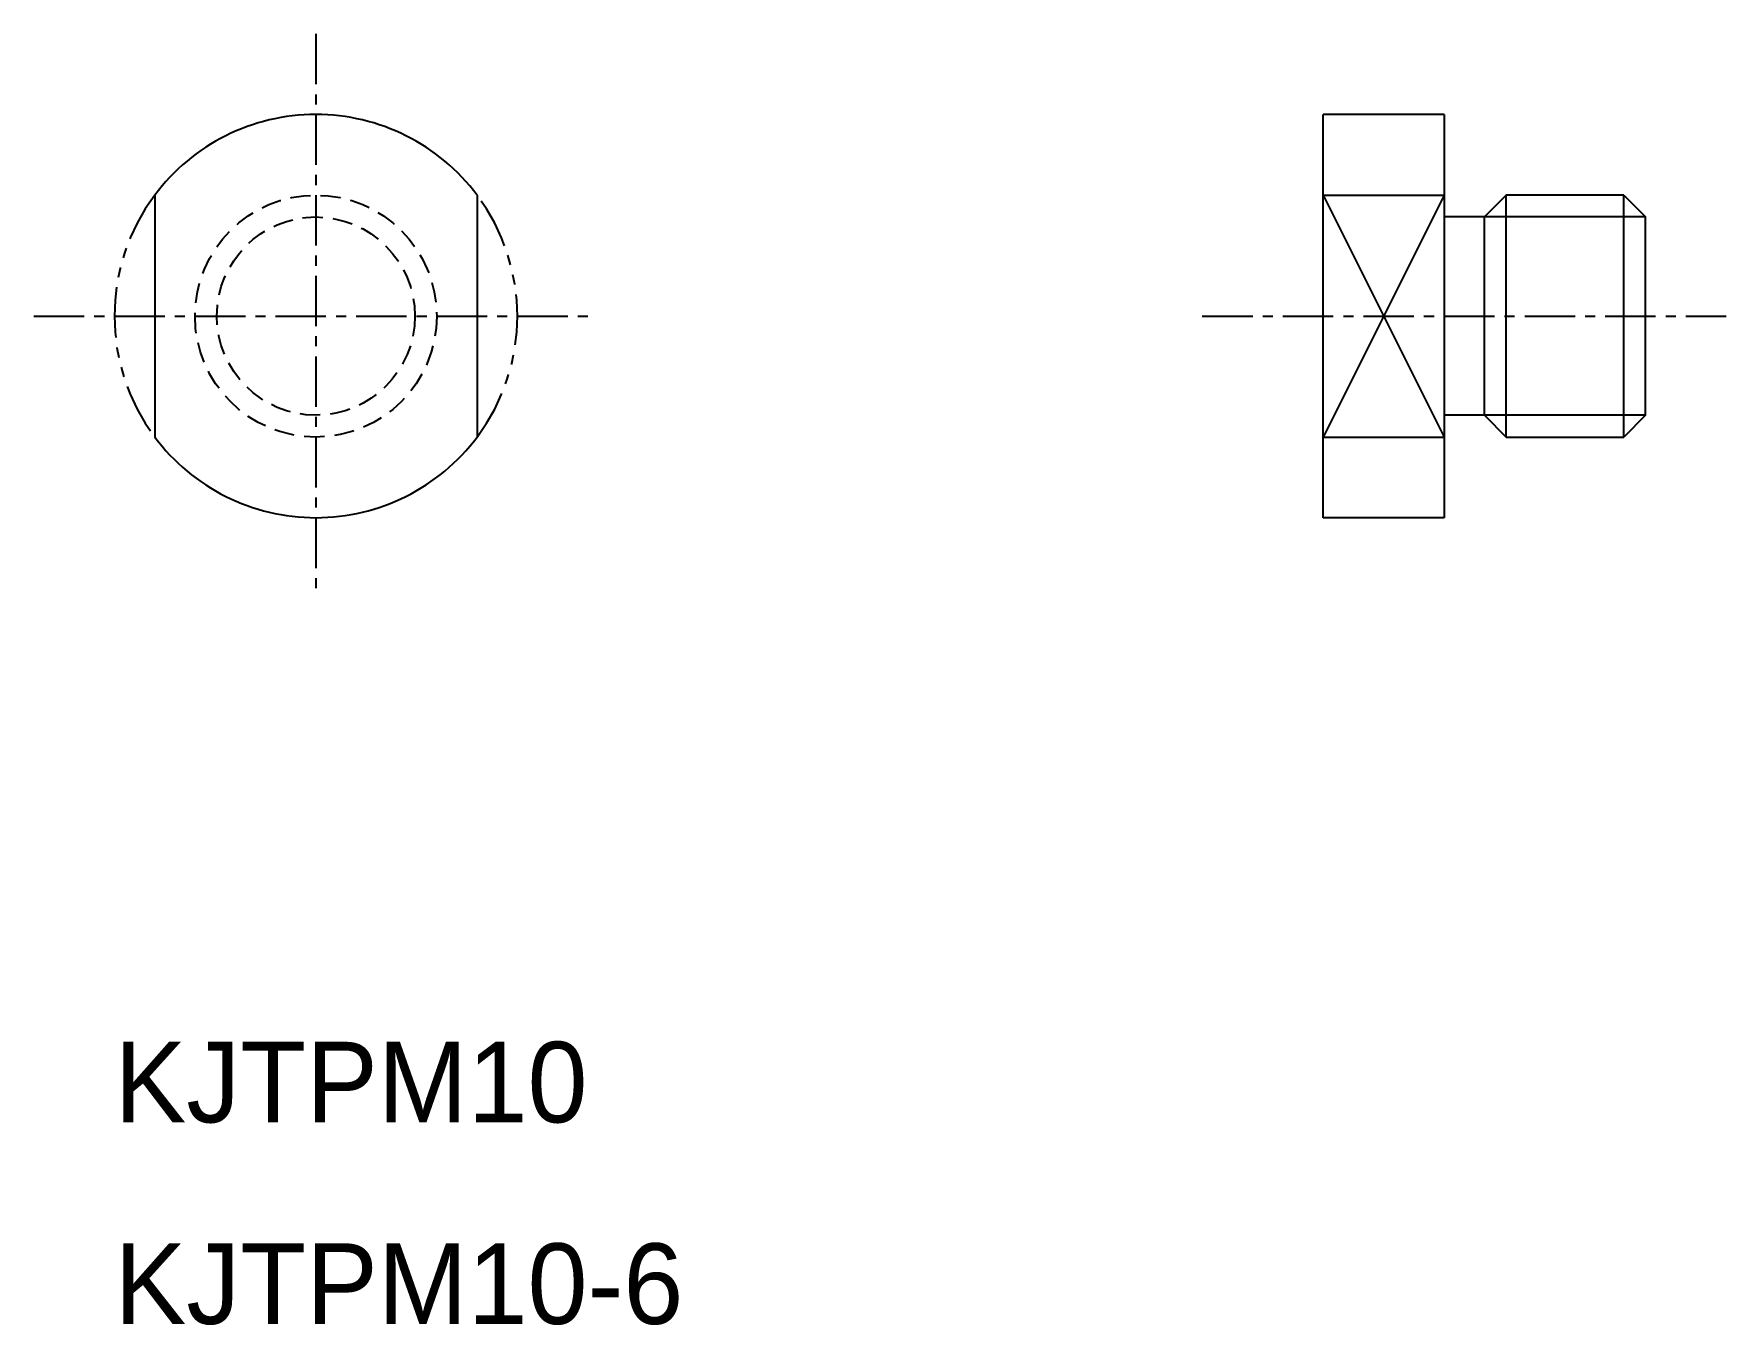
# Model space of a CAD drawing. Extents: x -863.7 to -821.7, y -1070.3 to -1038.2.
import ezdxf

# ---------------------------------------------------------------- set-up
doc = ezdxf.new("R2010")
doc.units = 0
for name, pattern in [('CENTER', [2, 1.25, -0.25, 0.25, -0.25]), ('DASHED', [0.75, 0.5, -0.25]), ('PHANTOM', [2.5, 1.25, -0.25, 0.25, -0.25, 0.25, -0.25])]:
    doc.linetypes.add(name, pattern=pattern)
doc.layers.get('0').update_dxf_attribs({"linetype": 'CONTINUOUS'})
doc.layers.add('CENTER', color=1, linetype='CENTER')

msp = doc.modelspace()

# ---------------------------------------------------------------- linework, layer by layer
at = {"color": 7, "linetype": 'CONTINUOUS'}
for p, q in [((-828.722, -1040.242), (-831.722, -1040.242)), ((-831.722, -1050.242), (-831.722, -1040.242)), ((-828.722, -1040.242), (-828.722, -1050.242)), ((-860.722, -1042.242), (-860.722, -1048.242)), ((-852.722, -1042.242), (-852.722, -1048.242)), ((-831.722, -1042.242), (-828.722, -1042.242)), ((-827.18, -1042.242), (-827.722, -1042.783)), ((-827.18, -1048.242), (-827.18, -1042.242)), ((-824.263, -1042.242), (-827.18, -1042.242)), ((-824.263, -1042.242), (-823.722, -1042.783)), ((-824.263, -1048.242), (-824.263, -1042.242)), ((-827.722, -1042.783), (-828.722, -1042.783)), ((-827.722, -1047.7), (-827.722, -1042.783)), ((-823.722, -1047.7), (-823.722, -1042.783)), ((-827.722, -1047.7), (-828.722, -1047.7)), ((-827.722, -1047.7), (-827.18, -1048.242)), ((-823.722, -1047.7), (-824.263, -1048.242)), ((-831.722, -1048.242), (-828.722, -1048.242)), ((-827.18, -1048.242), (-824.263, -1048.242)), ((-828.722, -1050.242), (-831.722, -1050.242))]:
    msp.add_line(p, q, dxfattribs=at)
at = {"color": 3, "linetype": 'CONTINUOUS'}
for p, q in [((-828.722, -1042.242), (-831.722, -1048.242)), ((-831.722, -1042.242), (-828.722, -1048.242)), ((-823.722, -1042.783), (-827.722, -1042.783)), ((-823.722, -1047.7), (-827.722, -1047.7))]:
    msp.add_line(p, q, dxfattribs=at)
at = {"color": 3, "linetype": 'DASHED'}
for radius in [3, 2.458]:
    msp.add_circle((-856.722, -1045.242), radius, dxfattribs=at)
at = {"color": 7, "linetype": 'CONTINUOUS'}
for start, end in [(36.8699, 143.1301), (216.8699, 323.1301)]:
    msp.add_arc((-856.722, -1045.242), 5, start, end, dxfattribs=at)
at = {"color": 3, "linetype": 'PHANTOM'}
for start, end in [(143.1301, 216.8699), (323.1301, 36.8699)]:
    msp.add_arc((-856.722, -1045.242), 5, start, end, dxfattribs=at)
at = {"layer": 'CENTER', "color": 1, "linetype": 'CENTER'}
for p, q in [((-856.722, -1038.242), (-856.722, -1052.242)), ((-863.722, -1045.242), (-849.722, -1045.242)), ((-834.722, -1045.242), (-821.722, -1045.242))]:
    msp.add_line(p, q, dxfattribs=at)

# ---------------------------------------------------------------- texts
at = {"color": 7, "linetype": 'CONTINUOUS'}
for s, p in [('KJTPM10', (-861.722, -1065.242)), ('KJTPM10-6', (-861.722, -1070.242))]:
    msp.add_text(s, height=2, dxfattribs=at).set_placement(p)

doc.saveas('drawing.dxf')
